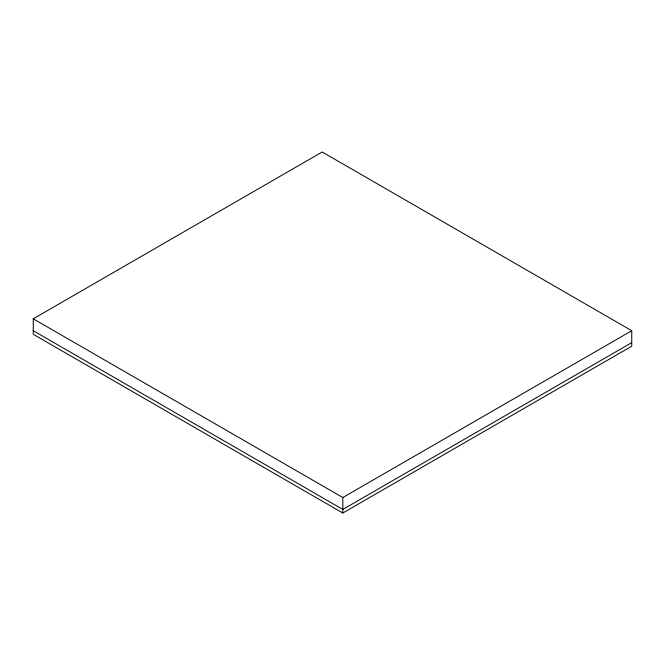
<?xml version="1.0" encoding="UTF-8"?>
<svg xmlns="http://www.w3.org/2000/svg" width="665" height="665" viewBox="0 0 665 665"><rect width="100%" height="100%" fill="white"/><g stroke="black" fill="none" stroke-linecap="round" stroke-linejoin="round"><path stroke-width="1" d="M33.25 318.801L322.184 151.986L631.75 330.713L631.75 346.199L342.816 513.014L33.25 334.287L33.25 318.801L342.816 497.528L631.75 330.713M631.75 342.625L342.816 509.44L33.25 330.713M342.816 497.528L342.816 513.014"/></g></svg>
